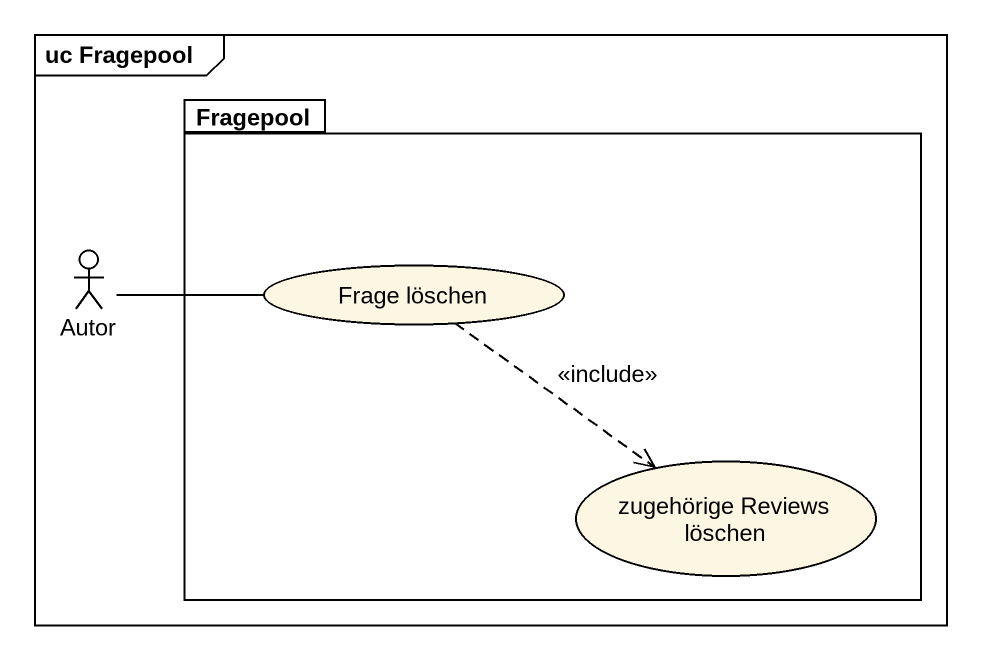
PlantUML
@startuml
mainframe uc Fragepool
package Fragepool {
  usecase "Frage löschen" as Frage_löschen
  usecase "zugehörige Reviews löschen" as zugehörige_Reviews_löschen
}
actor Autor
Autor -right- Frage_löschen
Frage_löschen ..> zugehörige_Reviews_löschen : <<include>>
@enduml
